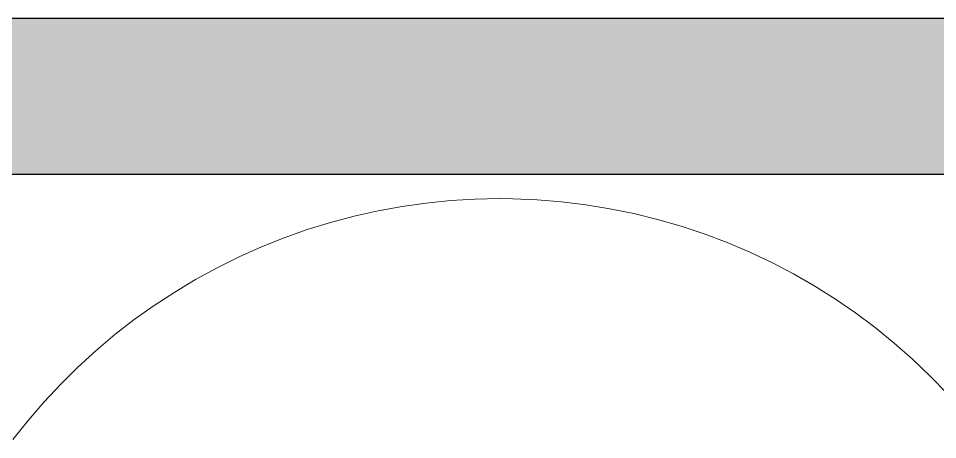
# Model space of a CAD drawing. Header units: millimetres. Extents: x 155927 to 317870, y -36033 to 97293.
# Drawn here: x 159434 to 160035, y 17682 to 17958 of the extents above; entities that cross this region are included whole.
import ezdxf

# ---------------------------------------------------------------- set-up
doc = ezdxf.new("R2010")
doc.units = ezdxf.units.MM
doc.header["$MEASUREMENT"] = 0
for name, color, linetype, lineweight in [('A-WALL-PATT', 7, 'CONTINUOUS', 9), ('I-FURN', 8, 'CONTINUOUS', 9), ('I-WALL', 7, 'CONTINUOUS', 9)]:
    doc.layers.add(name, color=color, linetype=linetype, lineweight=lineweight)

msp = doc.modelspace()

# ---------------------------------------------------------------- hatches: boundary and pattern name
at = {"layer": 'A-WALL-PATT'}
msp.add_hatch(color=256, dxfattribs=at).paths.add_polyline_path([(159481.75, 17855.61), (161148.83, 17855.61), (161148.83, 17957.61), (157247.86, 17957.61), (157247.86, 17855.61), (159181.03, 17855.61)], flags=0)

# ---------------------------------------------------------------- linework, layer by layer
at = {"layer": 'I-FURN'}
for p, q in [((159700.74, 17836.8), (159684.9, 17834.57)), ((159716.66, 17838.4), (159700.74, 17836.8)), ((159732.63, 17839.36), (159716.66, 17838.4)), ((159748.63, 17839.68), (159732.63, 17839.36)), ((159757.26, 17839.59), (159748.63, 17839.68)), ((159773.25, 17838.92), (159757.26, 17839.59)), ((159789.2, 17837.62), (159773.25, 17838.92)), ((159805.08, 17835.68), (159789.2, 17837.62)), ((159820.87, 17833.1), (159805.08, 17835.68)), ((159669.16, 17831.71), (159653.55, 17828.22)), ((159684.9, 17834.57), (159669.16, 17831.71)), ((159836.54, 17829.9), (159820.87, 17833.1)), ((159852.08, 17826.07), (159836.54, 17829.9)), ((159638.09, 17824.1), (159622.8, 17819.38)), ((159653.55, 17828.22), (159638.09, 17824.1)), ((159867.44, 17821.63), (159852.08, 17826.07)), ((159622.8, 17819.38), (159607.72, 17814.04)), ((159882.62, 17816.57), (159867.44, 17821.63)), ((159607.72, 17814.04), (159592.86, 17808.11)), ((159897.59, 17810.91), (159882.62, 17816.57)), ((159912.31, 17804.66), (159897.59, 17810.91)), ((159592.86, 17808.11), (159578.25, 17801.58)), ((159578.25, 17801.58), (159563.92, 17794.48)), ((159926.78, 17797.82), (159912.31, 17804.66)), ((159563.92, 17794.48), (159549.88, 17786.81)), ((159940.96, 17790.41), (159926.78, 17797.82)), ((159954.83, 17782.44), (159940.96, 17790.41)), ((159549.88, 17786.81), (159536.15, 17778.58)), ((159968.37, 17773.92), (159954.83, 17782.44)), ((159536.15, 17778.58), (159522.77, 17769.82)), ((159522.77, 17769.82), (159509.75, 17760.52)), ((159981.56, 17764.86), (159968.37, 17773.92)), ((159994.38, 17755.29), (159981.56, 17764.86)), ((159509.75, 17760.52), (159497.11, 17750.71)), ((160006.8, 17745.21), (159994.38, 17755.29)), ((159497.11, 17750.71), (159484.87, 17740.4)), ((160018.81, 17734.64), (160006.8, 17745.21)), ((159484.87, 17740.4), (159473.06, 17729.62)), ((160030.39, 17723.6), (160018.81, 17734.64)), ((159473.06, 17729.62), (159461.69, 17718.36)), ((160041.52, 17712.1), (160030.39, 17723.6)), ((159461.69, 17718.36), (159450.77, 17706.67)), ((159450.77, 17706.67), (159440.33, 17694.54)), ((159440.33, 17694.54), (159430.39, 17682.01))]:
    msp.add_line(p, q, dxfattribs=at)
at = {"layer": 'I-WALL', "lineweight": 30}
for p, q in [((161148.83, 17957.61), (157247.86, 17957.61)), ((157247.86, 17855.61), (161148.83, 17855.61))]:
    msp.add_line(p, q, dxfattribs=at)

doc.saveas('drawing.dxf')
